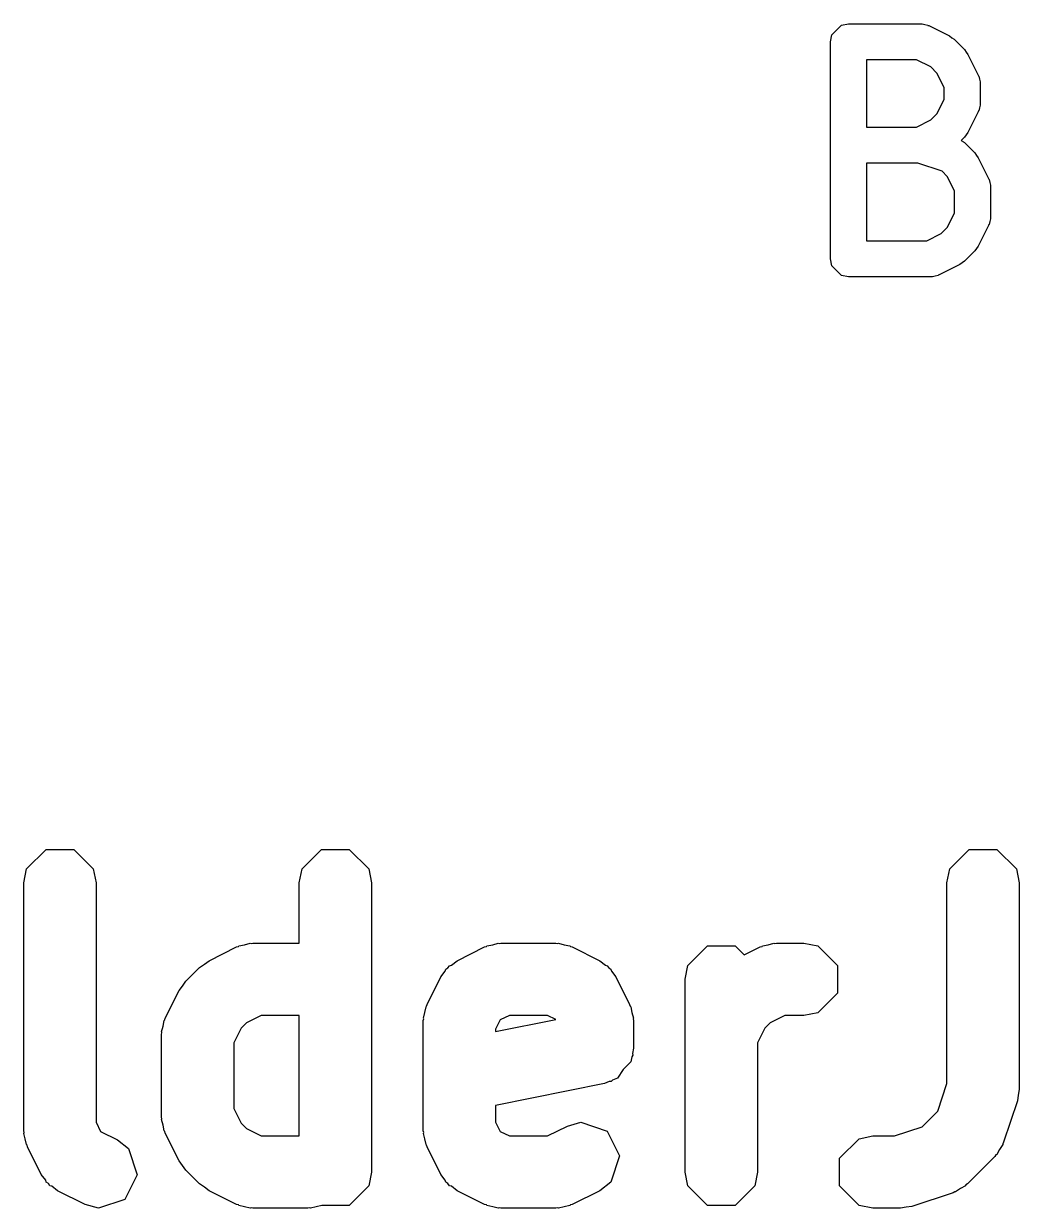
# Model space of a CAD drawing. Header units: inches. Extents: x 4.65 to 7.43, y -3.99 to -2.61.
# Drawn here: x 6.4911 to 6.5599, y -3.6974 to -3.6156 of the extents above; entities that cross this region are included whole.
import ezdxf

# ---------------------------------------------------------------- set-up
doc = ezdxf.new("R2010")
doc.units = ezdxf.units.IN
doc.header["$MEASUREMENT"] = 0
doc.layers.add('BLACK', color=250, linetype='CONTINUOUS')

msp = doc.modelspace()

# ---------------------------------------------------------------- linework, layer by layer
at = {"layer": 'BLACK', "linetype": 'CONTINUOUS'}
for p, q in [((6.546917, -3.616331), (6.547593, -3.615654)), ((6.547593, -3.615654), (6.548071, -3.615559)), ((6.548071, -3.615559), (6.553071, -3.615559)), ((6.553071, -3.615559), (6.553133, -3.615571)), ((6.553133, -3.615571), (6.55316, -3.615562)), ((6.55316, -3.615562), (6.553353, -3.615615)), ((6.553353, -3.615615), (6.55355, -3.615654)), ((6.55355, -3.615654), (6.55357, -3.615675)), ((6.55357, -3.615675), (6.55363, -3.615691)), ((6.55363, -3.615691), (6.555059, -3.616406)), ((6.546821, -3.616809), (6.546917, -3.616331)), ((6.546821, -3.631809), (6.546821, -3.616809)), ((6.555059, -3.616406), (6.555217, -3.616528)), ((6.555217, -3.616528), (6.555384, -3.61664)), ((6.555384, -3.61664), (6.556098, -3.617354)), ((6.556098, -3.617354), (6.556209, -3.617521)), ((6.556209, -3.617521), (6.556332, -3.617679)), ((6.556332, -3.617679), (6.557047, -3.619107)), ((6.552776, -3.618059), (6.549321, -3.618059)), ((6.549321, -3.618059), (6.549321, -3.622702)), ((6.55376, -3.618551), (6.552776, -3.618059)), ((6.554187, -3.618978), (6.55376, -3.618551)), ((6.554679, -3.619961), (6.554187, -3.618978)), ((6.557047, -3.619107), (6.557063, -3.619168)), ((6.557063, -3.619168), (6.557083, -3.619188)), ((6.557083, -3.619188), (6.557122, -3.619385)), ((6.554679, -3.6208), (6.554679, -3.619961)), ((6.557122, -3.619385), (6.557175, -3.619578)), ((6.557175, -3.619578), (6.557166, -3.619605)), ((6.557166, -3.619605), (6.557179, -3.619666)), ((6.557179, -3.619666), (6.557179, -3.621095)), ((6.554187, -3.621783), (6.554679, -3.6208)), ((6.55376, -3.622211), (6.554187, -3.621783)), ((6.557047, -3.621654), (6.556332, -3.623083)), ((6.557063, -3.621594), (6.557047, -3.621654)), ((6.557083, -3.621573), (6.557063, -3.621594)), ((6.557122, -3.621377), (6.557083, -3.621573)), ((6.557175, -3.621184), (6.557122, -3.621377)), ((6.557179, -3.621095), (6.557166, -3.621156)), ((6.557166, -3.621156), (6.557175, -3.621184)), ((6.552776, -3.622702), (6.55376, -3.622211)), ((6.549321, -3.622702), (6.552776, -3.622702)), ((6.556098, -3.623407), (6.555874, -3.623631)), ((6.556209, -3.623241), (6.556098, -3.623407)), ((6.556332, -3.623083), (6.556209, -3.623241)), ((6.555874, -3.623631), (6.556033, -3.623722)), ((6.556033, -3.623722), (6.556046, -3.623748)), ((6.556046, -3.623748), (6.556098, -3.623783)), ((6.556098, -3.623783), (6.556812, -3.624497)), ((6.556812, -3.624497), (6.556924, -3.624664)), ((6.556924, -3.624664), (6.557047, -3.624822)), ((6.557047, -3.624822), (6.557761, -3.62625)), ((6.552869, -3.625202), (6.549321, -3.625202)), ((6.549321, -3.625202), (6.549321, -3.630559)), ((6.554539, -3.625759), (6.552869, -3.625202)), ((6.554901, -3.626121), (6.554539, -3.625759)), ((6.555393, -3.627104), (6.554901, -3.626121)), ((6.557761, -3.62625), (6.557777, -3.626311)), ((6.557777, -3.626311), (6.557798, -3.626331)), ((6.557798, -3.626331), (6.557837, -3.626527)), ((6.557837, -3.626527), (6.55789, -3.626721)), ((6.55789, -3.626721), (6.557881, -3.626748)), ((6.555393, -3.628657), (6.555393, -3.627104)), ((6.557881, -3.626748), (6.557893, -3.626809)), ((6.557893, -3.626809), (6.557893, -3.628952)), ((6.554901, -3.62964), (6.555393, -3.628657)), ((6.55789, -3.629041), (6.557837, -3.629234)), ((6.557893, -3.628952), (6.557881, -3.629014)), ((6.557881, -3.629014), (6.55789, -3.629041)), ((6.554474, -3.630068), (6.554901, -3.62964)), ((6.557761, -3.629511), (6.557047, -3.63094)), ((6.557777, -3.629451), (6.557761, -3.629511)), ((6.557798, -3.62943), (6.557777, -3.629451)), ((6.557837, -3.629234), (6.557798, -3.62943)), ((6.549321, -3.630559), (6.553491, -3.630559)), ((6.553491, -3.630559), (6.554474, -3.630068)), ((6.556812, -3.631265), (6.556098, -3.631979)), ((6.556924, -3.631098), (6.556812, -3.631265)), ((6.557047, -3.63094), (6.556924, -3.631098)), ((6.546917, -3.632288), (6.546821, -3.631809)), ((6.547593, -3.632964), (6.546917, -3.632288)), ((6.555773, -3.632213), (6.554345, -3.632927)), ((6.555931, -3.63209), (6.555773, -3.632213)), ((6.556098, -3.631979), (6.555931, -3.63209)), ((6.548071, -3.633059), (6.547593, -3.632964)), ((6.553786, -3.633059), (6.548071, -3.633059)), ((6.553847, -3.633047), (6.553786, -3.633059)), ((6.553874, -3.633056), (6.553847, -3.633047)), ((6.554067, -3.633003), (6.553874, -3.633056)), ((6.554264, -3.632964), (6.554067, -3.633003)), ((6.554284, -3.632944), (6.554264, -3.632964)), ((6.554345, -3.632927), (6.554284, -3.632944)), ((6.491262, -3.673989), (6.492615, -3.672636)), ((6.492615, -3.672636), (6.494528, -3.672636)), ((6.494528, -3.672636), (6.495881, -3.673989)), ((6.510309, -3.673989), (6.511662, -3.672636)), ((6.511662, -3.672636), (6.513576, -3.672636)), ((6.513576, -3.672636), (6.514929, -3.673989)), ((6.555071, -3.673989), (6.556424, -3.672636)), ((6.556424, -3.672636), (6.558338, -3.672636)), ((6.558338, -3.672636), (6.559691, -3.673989)), ((6.491071, -3.674945), (6.491262, -3.673989)), ((6.495881, -3.673989), (6.496071, -3.674945)), ((6.510119, -3.674945), (6.510309, -3.673989)), ((6.514929, -3.673989), (6.515119, -3.674945)), ((6.554881, -3.674945), (6.555071, -3.673989)), ((6.559691, -3.673989), (6.559881, -3.674945)), ((6.491071, -3.692088), (6.491071, -3.674945)), ((6.496071, -3.674945), (6.496071, -3.691498)), ((6.510119, -3.679112), (6.510119, -3.674945)), ((6.515119, -3.674945), (6.515119, -3.694945)), ((6.554881, -3.688825), (6.554881, -3.674945)), ((6.559881, -3.674945), (6.559881, -3.689231)), ((6.506341, -3.679224), (6.506727, -3.679118)), ((6.506727, -3.679118), (6.506782, -3.679136)), ((6.506782, -3.679136), (6.506905, -3.679112)), ((6.506905, -3.679112), (6.510119, -3.679112)), ((6.523484, -3.679224), (6.52387, -3.679118)), ((6.52387, -3.679118), (6.523925, -3.679136)), ((6.523925, -3.679136), (6.524048, -3.679112)), ((6.524048, -3.679112), (6.527857, -3.679112)), ((6.527857, -3.679112), (6.52798, -3.679136)), ((6.52798, -3.679136), (6.528034, -3.679118)), ((6.528034, -3.679118), (6.528421, -3.679224)), ((6.542531, -3.679224), (6.542918, -3.679118)), ((6.542918, -3.679118), (6.542972, -3.679136)), ((6.542972, -3.679136), (6.543095, -3.679112)), ((6.543095, -3.679112), (6.545, -3.679112)), ((6.545, -3.679112), (6.545957, -3.679302)), ((6.503882, -3.680328), (6.505787, -3.679376)), ((6.505787, -3.679376), (6.505907, -3.679343)), ((6.505907, -3.679343), (6.505948, -3.679302)), ((6.505948, -3.679302), (6.506341, -3.679224)), ((6.521025, -3.680328), (6.52293, -3.679376)), ((6.52293, -3.679376), (6.52305, -3.679343)), ((6.52305, -3.679343), (6.523091, -3.679302)), ((6.523091, -3.679302), (6.523484, -3.679224)), ((6.528421, -3.679224), (6.528814, -3.679302)), ((6.528814, -3.679302), (6.528854, -3.679343)), ((6.528854, -3.679343), (6.528975, -3.679376)), ((6.528975, -3.679376), (6.53088, -3.680328)), ((6.536976, -3.680655), (6.538329, -3.679302)), ((6.538329, -3.679302), (6.540242, -3.679302)), ((6.540242, -3.679302), (6.54087, -3.67993)), ((6.54087, -3.67993), (6.541977, -3.679376)), ((6.541977, -3.679376), (6.542098, -3.679343)), ((6.542098, -3.679343), (6.542139, -3.679302)), ((6.542139, -3.679302), (6.542531, -3.679224)), ((6.545957, -3.679302), (6.54731, -3.680655)), ((6.503232, -3.680797), (6.503565, -3.680574)), ((6.503565, -3.680574), (6.503882, -3.680328)), ((6.520395, -3.680817), (6.520505, -3.680676)), ((6.520505, -3.680676), (6.520631, -3.680633)), ((6.520631, -3.680633), (6.521025, -3.680328)), ((6.53088, -3.680328), (6.531273, -3.680634)), ((6.531273, -3.680634), (6.5314, -3.680676)), ((6.5314, -3.680676), (6.531509, -3.680817)), ((6.536786, -3.681612), (6.536976, -3.680655)), ((6.54731, -3.680655), (6.54731, -3.682569)), ((6.50228, -3.681749), (6.503232, -3.680797)), ((6.518954, -3.683351), (6.519907, -3.681446)), ((6.519907, -3.681446), (6.520212, -3.681053)), ((6.520212, -3.681053), (6.520254, -3.680926)), ((6.520254, -3.680926), (6.520395, -3.680817)), ((6.531509, -3.680817), (6.531651, -3.680926)), ((6.531651, -3.680926), (6.531693, -3.681053)), ((6.531693, -3.681053), (6.531998, -3.681446)), ((6.531998, -3.681446), (6.53295, -3.683351)), ((6.500859, -3.684303), (6.501812, -3.682399)), ((6.501812, -3.682399), (6.502057, -3.682082)), ((6.502057, -3.682082), (6.50228, -3.681749)), ((6.536786, -3.694945), (6.536786, -3.681612)), ((6.54731, -3.682569), (6.545957, -3.683922)), ((6.518697, -3.684292), (6.518803, -3.683905)), ((6.518803, -3.683905), (6.518881, -3.683512)), ((6.518881, -3.683512), (6.518921, -3.683472)), ((6.518921, -3.683472), (6.518954, -3.683351)), ((6.53295, -3.683351), (6.532983, -3.683472)), ((6.532983, -3.683472), (6.533024, -3.683512)), ((6.533024, -3.683512), (6.533102, -3.683905)), ((6.533102, -3.683905), (6.533208, -3.684292)), ((6.545957, -3.683922), (6.545, -3.684112)), ((6.500601, -3.685244), (6.500707, -3.684858)), ((6.500707, -3.684858), (6.500786, -3.684465)), ((6.500786, -3.684465), (6.500826, -3.684424)), ((6.500826, -3.684424), (6.500859, -3.684303)), ((6.506481, -3.684619), (6.506102, -3.684998)), ((6.507495, -3.684112), (6.506481, -3.684619)), ((6.510119, -3.684112), (6.507495, -3.684112)), ((6.510119, -3.692445), (6.510119, -3.684112)), ((6.51869, -3.684469), (6.518715, -3.684346)), ((6.51869, -3.692088), (6.51869, -3.684469)), ((6.518715, -3.684346), (6.518697, -3.684292)), ((6.52369, -3.685229), (6.527841, -3.684399)), ((6.524006, -3.684428), (6.52369, -3.685059)), ((6.524638, -3.684112), (6.524006, -3.684428)), ((6.527267, -3.684112), (6.524638, -3.684112)), ((6.527841, -3.684399), (6.527267, -3.684112)), ((6.533208, -3.684292), (6.53319, -3.684346)), ((6.53319, -3.684346), (6.533214, -3.684469)), ((6.533214, -3.684469), (6.533214, -3.686374)), ((6.542671, -3.684619), (6.542293, -3.684998)), ((6.543685, -3.684112), (6.542671, -3.684619)), ((6.545, -3.684112), (6.543685, -3.684112)), ((6.500595, -3.685421), (6.50062, -3.685299)), ((6.500595, -3.691136), (6.500595, -3.685421)), ((6.50062, -3.685299), (6.500601, -3.685244)), ((6.506102, -3.684998), (6.505595, -3.686012)), ((6.52369, -3.685059), (6.52369, -3.685229)), ((6.542293, -3.684998), (6.541786, -3.686012)), ((6.505595, -3.686012), (6.505595, -3.690546)), ((6.533214, -3.686374), (6.533142, -3.686736)), ((6.541786, -3.686012), (6.541786, -3.694945)), ((6.533097, -3.686964), (6.533024, -3.687331)), ((6.533167, -3.686859), (6.533097, -3.686964)), ((6.533142, -3.686736), (6.533167, -3.686859)), ((6.532509, -3.687845), (6.532105, -3.688451)), ((6.533024, -3.687331), (6.532509, -3.687845)), ((6.531205, -3.688825), (6.52369, -3.690328)), ((6.531546, -3.688684), (6.531205, -3.688825)), ((6.531671, -3.688684), (6.531546, -3.688684)), ((6.53176, -3.688595), (6.531671, -3.688684)), ((6.532105, -3.688451), (6.53176, -3.688595)), ((6.554243, -3.690738), (6.554881, -3.688825)), ((6.559803, -3.689624), (6.559753, -3.690022)), ((6.559881, -3.689231), (6.559803, -3.689624)), ((6.505595, -3.690546), (6.506102, -3.69156)), ((6.52369, -3.690328), (6.52369, -3.691498)), ((6.559753, -3.690022), (6.5588, -3.692879)), ((6.50062, -3.691259), (6.500595, -3.691136)), ((6.500601, -3.691313), (6.50062, -3.691259)), ((6.500707, -3.6917), (6.500601, -3.691313)), ((6.553173, -3.691808), (6.554243, -3.690738)), ((6.491096, -3.692211), (6.491071, -3.692088)), ((6.491078, -3.692265), (6.491096, -3.692211)), ((6.496071, -3.691498), (6.496387, -3.692129)), ((6.496387, -3.692129), (6.497547, -3.692709)), ((6.500786, -3.692092), (6.500707, -3.6917)), ((6.500826, -3.692133), (6.500786, -3.692092)), ((6.500859, -3.692254), (6.500826, -3.692133)), ((6.506102, -3.69156), (6.506481, -3.691938)), ((6.506481, -3.691938), (6.507495, -3.692445)), ((6.518715, -3.692211), (6.51869, -3.692088)), ((6.518697, -3.692265), (6.518715, -3.692211)), ((6.52369, -3.691498), (6.524006, -3.692129)), ((6.524006, -3.692129), (6.524638, -3.692445)), ((6.527267, -3.692445), (6.528644, -3.691757)), ((6.528644, -3.691757), (6.529585, -3.691499)), ((6.529585, -3.691499), (6.5314, -3.692104)), ((6.5314, -3.692104), (6.532256, -3.693816)), ((6.551261, -3.692445), (6.553173, -3.691808)), ((6.491184, -3.692652), (6.491078, -3.692265)), ((6.491262, -3.693045), (6.491184, -3.692652)), ((6.491302, -3.693085), (6.491262, -3.693045)), ((6.497547, -3.692709), (6.498317, -3.693307)), ((6.501812, -3.694159), (6.500859, -3.692254)), ((6.507495, -3.692445), (6.510119, -3.692445)), ((6.518803, -3.692652), (6.518697, -3.692265)), ((6.518881, -3.693045), (6.518803, -3.692652)), ((6.518921, -3.693085), (6.518881, -3.693045)), ((6.524638, -3.692445), (6.527267, -3.692445)), ((6.547452, -3.693989), (6.548805, -3.692636)), ((6.548805, -3.692636), (6.549762, -3.692445)), ((6.549762, -3.692445), (6.551261, -3.692445)), ((6.558738, -3.693045), (6.558516, -3.693378)), ((6.5588, -3.692879), (6.558738, -3.692987)), ((6.558738, -3.692987), (6.558738, -3.693045)), ((6.491335, -3.693206), (6.491302, -3.693085)), ((6.492288, -3.695111), (6.491335, -3.693206)), ((6.498317, -3.693307), (6.498922, -3.695122)), ((6.518954, -3.693206), (6.518921, -3.693085)), ((6.519907, -3.695111), (6.518954, -3.693206)), ((6.532256, -3.693816), (6.53165, -3.695631)), ((6.558196, -3.693856), (6.556292, -3.695761)), ((6.558266, -3.693752), (6.558196, -3.693856)), ((6.558317, -3.693726), (6.558266, -3.693752)), ((6.558516, -3.693378), (6.558317, -3.693726)), ((6.502057, -3.694475), (6.501812, -3.694159)), ((6.50228, -3.694808), (6.502057, -3.694475)), ((6.547452, -3.695902), (6.547452, -3.693989)), ((6.492593, -3.695504), (6.492288, -3.695111)), ((6.492635, -3.695631), (6.492593, -3.695504)), ((6.498922, -3.695122), (6.498067, -3.696834)), ((6.503232, -3.695761), (6.50228, -3.694808)), ((6.515119, -3.694945), (6.514929, -3.695902)), ((6.520212, -3.695504), (6.519907, -3.695111)), ((6.520254, -3.695631), (6.520212, -3.695504)), ((6.536976, -3.695902), (6.536786, -3.694945)), ((6.541786, -3.694945), (6.541595, -3.695902)), ((6.492776, -3.69574), (6.492635, -3.695631)), ((6.492886, -3.695881), (6.492776, -3.69574)), ((6.493012, -3.695924), (6.492886, -3.695881)), ((6.493406, -3.696229), (6.493012, -3.695924)), ((6.495311, -3.697181), (6.493406, -3.696229)), ((6.503565, -3.695983), (6.503232, -3.695761)), ((6.503882, -3.696229), (6.503565, -3.695983)), ((6.505787, -3.697181), (6.503882, -3.696229)), ((6.514929, -3.695902), (6.513576, -3.697255)), ((6.520395, -3.69574), (6.520254, -3.695631)), ((6.520505, -3.695882), (6.520395, -3.69574)), ((6.520632, -3.695924), (6.520505, -3.695882)), ((6.521025, -3.696229), (6.520632, -3.695924)), ((6.52293, -3.697181), (6.521025, -3.696229)), ((6.53088, -3.696229), (6.528975, -3.697181)), ((6.53165, -3.695631), (6.53088, -3.696229)), ((6.538329, -3.697255), (6.536976, -3.695902)), ((6.541595, -3.695902), (6.540242, -3.697255)), ((6.548805, -3.697255), (6.547452, -3.695902)), ((6.555423, -3.696303), (6.555314, -3.696365)), ((6.55548, -3.696303), (6.555423, -3.696303)), ((6.555814, -3.69608), (6.55548, -3.696303)), ((6.556162, -3.695882), (6.555814, -3.69608)), ((6.556187, -3.69583), (6.556162, -3.695882)), ((6.556292, -3.695761), (6.556187, -3.69583)), ((6.498067, -3.696834), (6.496251, -3.697439)), ((6.555314, -3.696365), (6.552457, -3.697317)), ((6.496251, -3.697439), (6.495311, -3.697181)), ((6.505907, -3.697214), (6.505787, -3.697181)), ((6.505948, -3.697255), (6.505907, -3.697214)), ((6.506341, -3.697333), (6.505948, -3.697255)), ((6.506728, -3.697439), (6.506341, -3.697333)), ((6.506782, -3.697421), (6.506728, -3.697439)), ((6.506905, -3.697445), (6.506782, -3.697421)), ((6.510714, -3.697445), (6.506905, -3.697445)), ((6.510837, -3.697421), (6.510714, -3.697445)), ((6.510891, -3.697439), (6.510837, -3.697421)), ((6.511278, -3.697333), (6.510891, -3.697439)), ((6.511671, -3.697255), (6.511278, -3.697333)), ((6.513576, -3.697255), (6.511671, -3.697255)), ((6.52305, -3.697214), (6.52293, -3.697181)), ((6.523091, -3.697255), (6.52305, -3.697214)), ((6.523484, -3.697333), (6.523091, -3.697255)), ((6.52387, -3.697439), (6.523484, -3.697333)), ((6.523925, -3.697421), (6.52387, -3.697439)), ((6.524048, -3.697445), (6.523925, -3.697421)), ((6.527857, -3.697445), (6.524048, -3.697445)), ((6.52798, -3.697421), (6.527857, -3.697445)), ((6.528034, -3.697439), (6.52798, -3.697421)), ((6.528421, -3.697333), (6.528034, -3.697439)), ((6.528814, -3.697255), (6.528421, -3.697333)), ((6.528854, -3.697214), (6.528814, -3.697255)), ((6.528975, -3.697181), (6.528854, -3.697214)), ((6.540242, -3.697255), (6.538329, -3.697255)), ((6.549762, -3.697445), (6.548805, -3.697255)), ((6.551667, -3.697445), (6.549762, -3.697445)), ((6.55206, -3.697367), (6.551667, -3.697445)), ((6.552457, -3.697317), (6.55206, -3.697367))]:
    msp.add_line(p, q, dxfattribs=at)

doc.saveas('drawing.dxf')
